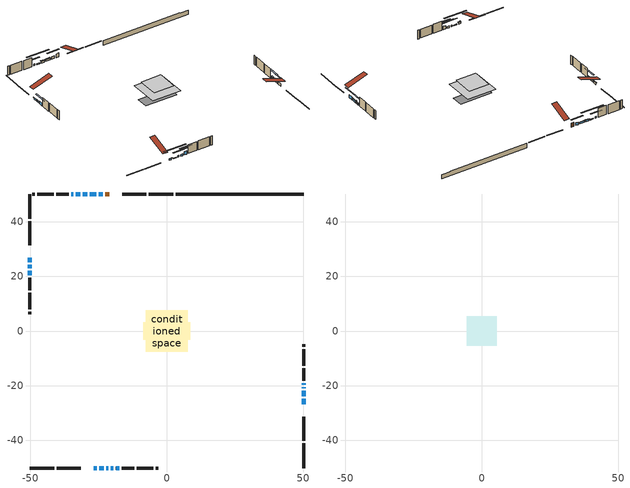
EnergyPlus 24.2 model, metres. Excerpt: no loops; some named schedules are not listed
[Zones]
conditioned space
 floor outside (Floor1 construction): -0.84,-0.84 -0.84,0.84 0.84,0.84 0.84,-0.84 z0.31
 floor adiabatic (AdiabaticFloorConstruction): -7.64,-7.64 -7.64,7.64 7.64,7.64 7.64,-7.64 z2.75
 floor foundation (Slab1 construction): -8.59,-3.14 -8.59,3.14 8.59,3.14 8.59,-3.14 z-2.13
 wall outside (RimJoist1 construction): 2.39,50.26 -6.64,50.26 / -50.26,-50.26 -41.23,-50.26 / -50.26,50.26 -50.26,41.23 / 50.26,-50.26 50.26,-41.23 z0.31:0.61
 wall outside (RimJoist2 construction): -7.56,50.26 -16.37,50.26 / -40.3,-50.26 -31.5,-50.26 / -50.26,40.3 -50.26,31.5 / 50.26,-40.3 50.26,-31.5 z0.31:0.61
 wall outside (AdiabaticWallConstruction 1): -21.01,50.26 -22.63,50.26 z0.31:2.34
 wall outside (AdiabaticWallConstruction): 50.26,-26.86 50.26,-24.82 z0.31:1.78; -23.56,50.26 -24.95,50.26 / -50.26,22.16 -50.26,20.48 z0.31:1.68; -50.26,26.86 -50.26,25.18 / -50.26,24.25 -50.26,23.08 / -25.88,50.26 -28.22,50.26 / -29.14,50.26 -30.78,50.26 / -26.86,-50.26 -25.69,-50.26 / -34.26,50.26 -35.05,50.26 z0.31:1.17; 50.26,-23.89 50.26,-21.86 / 50.26,-19.78 50.26,-19.14 z0.31:1.43; 50.26,-20.93 50.26,-20.7 z0.31:1.94; -31.7,50.26 -33.33,50.26 / -24.76,-50.26 -23.13,-50.26 z0.31:0.77; -22.21,-50.26 -21.54,-50.26 z0.31:1.13; -20.62,-50.26 -19.55,-50.26 z0.31:1.23; -18.62,-50.26 -17.35,-50.26 z0.31:2.09
 wall outside (Wall1 construction): -35.97,50.26 -40.55,50.26 / -16.42,-50.26 -11.85,-50.26 / -50.26,19.55 -50.26,14.97 / 50.26,-18.21 50.26,-13.64 z0.31:5.19
 wall outside (Wall2 construction): -41.48,50.26 -47.51,50.26 / -10.92,-50.26 -4.89,-50.26 / -50.26,14.04 -50.26,8.02 / 50.26,-12.71 50.26,-6.68 z0.31:5.19
 wall outside (Wall3 construction): -48.43,50.26 -49.33,50.26 / -3.96,-50.26 -3.06,-50.26 / -50.26,7.09 -50.26,6.19 / 50.26,-5.75 50.26,-4.85 z0.31:5.19
 wall foundation (FoundationWall1 construction): 3.32,50.26,-2.13 3.32,50.26,0.31 45.57,50.26,0.31 45.57,50.26,-0.01 50.26,50.26,-0.01 50.26,50.26,-2.13
 window (WindowConstruction): 50.26,-26.86 50.26,-24.82 z0.31:1.78
 window (WindowConstruction 7): -23.56,50.26 -24.95,50.26 z0.31:1.68
 window (WindowConstruction 8): -50.26,26.86 -50.26,25.18 z0.31:1.17
 window (WindowConstruction 9): -50.26,24.25 -50.26,23.08 z0.31:1.17
 window (WindowConstruction 10): -25.88,50.26 -28.22,50.26 z0.31:1.17
 window (WindowConstruction 11): -29.15,50.26 -30.77,50.26 z0.31:1.17
 window (WindowConstruction 12): -26.86,-50.26 -25.69,-50.26 z0.31:1.17
 window (WindowConstruction 13): 50.26,-23.89 50.26,-21.86 z0.31:1.43
 window (WindowConstruction 1): 50.26,-20.93 50.26,-20.7 z0.31:1.93
 window (WindowConstruction 14): 50.26,-19.77 50.26,-19.14 z0.31:1.43
 window (WindowConstruction 15): -31.7,50.26 -33.33,50.26 z0.31:0.77
 window (WindowConstruction 16): -24.76,-50.26 -23.13,-50.26 z0.31:0.77
 window (WindowConstruction 2): -22.2,-50.26 -21.54,-50.26 z0.31:1.12
 window (WindowConstruction 3): -20.61,-50.26 -19.55,-50.26 z0.31:1.22
 window (WindowConstruction 4): -50.26,22.15 -50.26,20.48 z0.31:1.68
 window (WindowConstruction 5): -34.26,50.26 -35.04,50.26 z0.31:1.17
 window (WindowConstruction 6): -18.62,-50.26 -17.35,-50.26 z0.31:2.09
 door (Door): -21.01,50.26 -22.63,50.26 z0.31:2.34
 ceiling adiabatic (AdiabaticFloorConstruction): 7.64,-7.64 7.64,7.64 -7.64,7.64 -7.64,-7.64 z2.75
attic - vented
 floor to conditioned space (Floor2 construction Reversed): -5.43,-5.43 -5.43,5.43 5.43,5.43 5.43,-5.43 z5.19
 roof outside (Roof1 construction): -20.08,50.26,5.19 -20.08,39.68,8.71 -17.29,39.68,8.71 -17.29,50.26,5.19; -27.79,-50.26,5.19 -27.79,-39.68,8.71 -30.57,-39.68,8.71 -30.57,-50.26,5.19; -50.26,27.79,5.19 -39.68,27.79,8.71 -39.68,30.57,8.71 -50.26,30.57,5.19; 50.26,-27.79,5.19 39.68,-27.79,8.71 39.68,-30.57,8.71 50.26,-30.57,5.19
shading: 50.26,-22.18 50.26,-29.5 50.67,-29.5 50.67,-22.18 z4.42; -27.59,50.26 -20.92,50.26 -20.92,50.67 -27.59,50.67 z4.32; -50.26,25 -50.26,27.04 -50.67,27.04 -50.67,25 z1.35; -50.26,22.9 -50.26,24.43 -50.67,24.43 -50.67,22.9 z1.35; -28.4,50.26 -25.7,50.26 -25.7,50.67 -28.4,50.67 z1.35; -30.95,50.26 -28.97,50.26 -28.97,50.67 -30.95,50.67 z1.35; -25.51,-50.26 -27.04,-50.26 -27.04,-50.67 -25.51,-50.67 z1.35; 50.26,-21.68 50.26,-24.07 50.67,-24.07 50.67,-21.68 z1.61; 50.26,-18.06 50.26,-23.57 50.67,-23.57 50.67,-18.06 z4.57; 50.26,-18.96 50.26,-19.95 50.67,-19.95 50.67,-18.96 z1.61; -38.71,50.26 -26.32,50.26 -26.32,50.67 -38.71,50.67 z6.15; -17.75,-50.26 -30.14,-50.26 -30.14,-50.67 -17.75,-50.67 z6.15; -18.9,-50.26 -24.84,-50.26 -24.84,-50.67 -18.9,-50.67 z3.76; -16.91,-50.26 -23.25,-50.26 -23.25,-50.67 -16.91,-50.67 z3.86; -50.26,17.84 -50.26,24.79 -50.67,24.79 -50.67,17.84 z4.32; -37.68,50.26 -31.62,50.26 -31.62,50.67 -37.68,50.67 z3.81; -14.71,-50.26 -21.26,-50.26 -21.26,-50.67 -14.71,-50.67 z4.73
[Building]
Building 1: Terrain=Suburbs
[Site:Location]
Muskoka_ON: Latitude {deg}=44.97; Longitude {deg}=-79.3; Time Zone {hr}=-5; Elevation {m}=282; Keep Site Location Information=Yes
[Site:GroundTemperature:Shallow]
1.23063, -0.843289, -1.00938, -0.0251953, 3.92574, 7.85827, 11.2676, 13.4273, 13.6107, 11.8542, 8.53183, 4.71994
[Site:WaterMainsTemperature]
Calculation Method=Schedule; Temperature Schedule=mains temperature schedule
[Material] Roughness=Rough; Thermal Absorptance=0.9
Name | Thickness {m} | Conductivity {W/m-K} | Density {kg/m3} | Specific Heat {J/kg-K} | Solar Absorptance | Visible Absorptance
asphalt or fiberglass shingles | 0.00635 | 0.162714 | 1121.4 | 1465.45 | 0.4 | 0.4
ceiling loosefill ins | 0.169333 | 0.0480833 | 16.02 | 1046.75 | 0.7 | 0.7
ceiling stud and cavity | 0.1397 | 0.10883 | 65.682 | 1177.47 | 0.7 | 0.7
concrete 4.0 in. | 0.1016 | 1.803125 | 2242.8 | 837.4 | 0.7 | 0.7
concrete 8.0 in. | 0.2032 | 1.803125 | 2242.8 | 837.4 | 0.7 | 0.7
door material | 0.04445 | 0.053851 | 512.64 | 1214.23 | 0.7 | 0.7
exterior vertical ins | 0.0460229 | 0.029427 | 32.04 | 1214.23 | 0.7 | 0.7
floor covering | 0.0127 | 0.0433444 | 54.468 | 1339.84 | 0.6 | 0.6
floor rigid ins | 0.103632 | 0.029427 | 32.04 | 1214.23 | 0.7 | 0.7
floor rigid ins 1; wall rigid ins 1 | 0.512978 | 0.029427 | 32.04 | 1214.23 | 0.7 | 0.7
floor stud and cavity | 0.1397 | 0.189261 | 92.3553 | 1139.71 | 0.7 | 0.7
floor stud and cavity 1 | 0.1397 | 1.75129 | 37.0049 | 1207.88 | 0.7 | 0.7
furniture material conditioned space 1 | 0.1524 | 0.115458 | 640.8 | 1214.23 | 0.6 | 0.6
gypsum board | 0.0127 | 0.160291 | 801 | 837.4 | 0.6 | 0.6
gypsum board 1 | 0.0127 | 0.160291 | 801 | 837.4 | 0.7 | 0.7
osb sheathing 0.5 in. | 0.0127 | 0.115458 | 512.64 | 1214.23 | 0.7 | 0.7
osb sheathing 0.75 in. | 0.01905 | 0.115458 | 512.64 | 1214.23 | 0.7 | 0.7
osb sheathing 2.0 in. | 0.0508 | 0.115458 | 512.64 | 1214.23 | 0.7 | 0.7
rim joist rigid ins; wall rigid ins | 0.051816 | 0.029427 | 32.04 | 1214.23 | 0.7 | 0.7
rim joist stud and cavity | 0.0508 | 0.0405436 | 125.044 | 1163.47 | 0.6 | 0.6
rim joist stud and cavity 1 | 0.0508 | 0.0344034 | 125.044 | 1163.47 | 0.6 | 0.6
wall stud and cavity | 0.1397 | 0.158046 | 139.0536 | 1170.24 | 0.7 | 0.7
wall stud and cavity 1 | 0.1397 | 0.159316 | 139.0536 | 1170.24 | 0.7 | 0.7
wall stud and cavity 2 | 0.1397 | 0.244123 | 139.0536 | 1170.24 | 0.7 | 0.7
wall stud and cavity 3 | 0.0889 | 0.380278 | 52.3479 | 1209.89 | 0.7 | 0.7
wall stud and cavity 4 | 0.0889 | 0.391764 | 83.0341 | 1211.67 | 0.7 | 0.7
wood siding | 0.0254 | 0.102417 | 544.68 | 1172.36 | 0.4 | 0.4
wood siding 1; wood siding 2; wood siding 3 | 0.0254 | 0.102417 | 544.68 | 1172.36 | 0.7 | 0.7
[WindowMaterial:SimpleGlazingSystem]
Name | U-Factor {W/m2-K} | Solar Heat Gain Coefficient
WindowMaterial | 2.93609 | 0.62
WindowMaterial 1 | 3.07123 | 0.28
WindowMaterial 10 | 3.03546 | 0.49
WindowMaterial 11 | 2.94859 | 0.6
WindowMaterial 12 | 3.02183 | 0.49
WindowMaterial 13 | 3.05704 | 0.41
WindowMaterial 2 | 3.04681 | 0.46
WindowMaterial 3 | 3.00934 | 0.53
WindowMaterial 4 | 2.99117 | 0.54
WindowMaterial 5 | 3.03659 | 0.48
WindowMaterial 6 | 2.99571 | 0.53
WindowMaterial 7 | 2.96789 | 0.59
WindowMaterial 8 | 3.034891 | 0.49
WindowMaterial 9 | 3.00253 | 0.53
[Construction]
AdiabaticFloorConstruction: floor stud and cavity 1, floor rigid ins 1, osb sheathing 0.75 in., floor covering
AdiabaticWallConstruction: wood siding 2, wall rigid ins 1, wall stud and cavity 3, gypsum board
AdiabaticWallConstruction 1: wood siding 3, wall rigid ins 1, wall stud and cavity 3, gypsum board
Door: door material
Floor1 construction: floor stud and cavity, floor rigid ins, osb sheathing 0.75 in., floor covering
Floor2 construction Reversed: gypsum board, ceiling stud and cavity, ceiling loosefill ins
FoundationWall1 construction: concrete 8.0 in., gypsum board 1
furniture construction conditioned space 1: furniture material conditioned space 1
PartitionWallConstruction: gypsum board, wall stud and cavity 4, gypsum board
RimJoist1 construction: wood siding 1, rim joist rigid ins, osb sheathing 2.0 in., rim joist stud and cavity
RimJoist2 construction: wood siding 1, rim joist rigid ins, osb sheathing 2.0 in., rim joist stud and cavity 1
Roof1 construction: asphalt or fiberglass shingles
Slab1 construction: concrete 4.0 in.
Wall1 construction: wood siding, wall rigid ins, osb sheathing 0.5 in., wall stud and cavity, gypsum board
Wall2 construction: wood siding, wall rigid ins, osb sheathing 0.5 in., wall stud and cavity 1, gypsum board
Wall3 construction: wood siding, wall rigid ins, osb sheathing 0.5 in., wall stud and cavity 2, gypsum board
WindowConstruction: WindowMaterial
WindowConstruction 1: WindowMaterial 1
WindowConstruction 10; WindowConstruction 12; WindowConstruction 9: WindowMaterial 9
WindowConstruction 11: WindowMaterial 10
WindowConstruction 13: WindowMaterial 11
WindowConstruction 14: WindowMaterial 12
WindowConstruction 15; WindowConstruction 16: WindowMaterial 13
WindowConstruction 2: WindowMaterial 2
WindowConstruction 3: WindowMaterial 3
WindowConstruction 4: WindowMaterial 4
WindowConstruction 5: WindowMaterial 5
WindowConstruction 6: WindowMaterial 6
WindowConstruction 7: WindowMaterial 7
WindowConstruction 8: WindowMaterial 8
[Zone] Multiplier=1; Part of Total Floor Area=Yes
Name | Volume {m3}
attic - vented | 67.5486
conditioned space | 866.9
[Space]
Name | Zone | Volume {m3}
attic - vented 1 | attic - vented | 67.5486
conditioned space 1 | conditioned space | 866.9
[ZoneInfiltration:EffectiveLeakageArea]
infil attic - vented 1: Zone or Space=attic - vented 1; Schedule=Always On Discrete; Effective Air Leakage Area {cm2}=4799.59; Stack Coefficient=0.000245237; Wind Coefficient=1.05807e-05
[ZoneMixing]
whole house fan mix: Zone or Space=attic - vented; Schedule=Always On Continuous; Design Flow Rate Calculation Method=Flow/Zone; Design Flow Rate {m3/s}=0; Source Zone or Space=conditioned space
[SurfaceProperty:ExposedFoundationPerimeter]
Slab1: Exposed Perimeter Calculation Method=TotalExposedPerimeter; Total Exposed Perimeter {m}=46.939
[InternalMass] Zone or ZoneList=conditioned space; Space or SpaceList=conditioned space 1
Name | Construction | Surface Area {m2}
furniture mass conditioned space 1 | furniture construction conditioned space 1 | 137.576
partition wall mass | PartitionWallConstruction | 343.94
[Lights]
interior lighting: Zone or ZoneList or Space or SpaceList=conditioned space 1; Schedule=interior lighting schedule; Design Level Calculation Method=LightingLevel; Lighting Level {W}=343.2; Return Air Fraction=0; Fraction Radiant=0.6; Fraction Visible=0.2; Fraction Replaceable=1
[People]
occupants: Zone or ZoneList or Space or SpaceList=conditioned space 1; Number of People Schedule=occupants schedule; Number of People Calculation Method=People; Number of People=3; Fraction Radiant=0.314171; Sensible Heat Fraction=0.56303; Activity Level Schedule=occupants activity schedule; Carbon Dioxide Generation Rate {m3/s-W}=0; Enable ASHRAE 55 Comfort Warnings=No; Mean Radiant Temperature Calculation Type=EnclosureAveraged
[ElectricEquipment] Zone or ZoneList or Space or SpaceList=conditioned space 1; Design Level Calculation Method=EquipmentLevel
Name | Schedule | Design Level {W} | Fraction Latent | Fraction Radiant | Fraction Lost
clothes dryer | clothes dryer schedule | 140.772 | 0.015 | 0.081 | 0.85
clothes washer | clothes washer schedule | 32.1985 | 0.03 | 0.162 | 0.7
cooking range | cooking range schedule | 215.147 | 0.08 | 0.432 | 0.2
dishwasher | dishwasher schedule | 66.8632 | 0.3 | 0.18 | 0.4
fridge | fridge schedule | 72.9452 | 0 | 0.6 | 0
mech vent bath fan 0 | mech vent bath fan 0 schedule | 50.2 | 0 | 0 | 1
mech vent bath fan 1 | mech vent bath fan 1 schedule | 50.2 | 0 | 0 | 1
mech vent bath fan 2 | mech vent bath fan 2 schedule | 50.2 | 0 | 0 | 1
mech vent house fan | mech vent house fan schedule | 0 | 0 | 0 | 1
mech vent house fan cfis | mech vent house fan cfis schedule | 0 | 0 | 0 | 0
mech vent range fan 0 | mech vent range fan 0 schedule | 57 | 0 | 0 | 1
misc plug loads | misc plug loads schedule | 494.7 | 0.045 | 0.513 | 0.1
whole house fan | Always On Discrete | 0 | 0 | 0 | 1
[OtherEquipment] Zone or ZoneList or Space or SpaceList=conditioned space 1; Design Level Calculation Method=EquipmentLevel
Name | Fuel Type | Schedule | Design Level {W} | Fraction Latent | Fraction Radiant | Fraction Lost
clothes dryer 1 | Electricity | clothes dryer schedule | 0 | 0.015 | 0.081 | 0.85
cooking range 1 | Electricity | cooking range schedule | 0 | 0.08 | 0.432 | 0.2
general water use latent | None | general water use schedule | 62.594 | 1 | 0 | 0
general water use sensible | None | general water use schedule | -61.6891 | 0 | 0.6 | 0
mech vent house fan latent load | None | Always On Discrete | 0 | 1 | 0 | 0
mech vent house fan sensible load | None | Always On Discrete | 0 | 0 | 0 | 0
water heater energy adjustment1 | NaturalGas | Always On Discrete | 0.01 | 0 | 0 | 1
[ZoneInfiltration:DesignFlowRate] Zone or ZoneList or Space or SpaceList=conditioned space 1; Schedule=Always On Discrete; Design Flow Rate Calculation Method=Flow/Zone; Design Flow Rate {m3/s}=0
infil flow; natural vent flow; whole house fan flow
[Foundation:Kiva]
Foundation Kiva 1: Initial Indoor Air Temperature {C}=18; Wall Height Above Grade {m}=0.309982; Wall Depth Below Slab {m}=0.2032; Custom Block Material Name 1=exterior vertical ins; Custom Block Depth 1 {m}=2.43998; Custom Block X Position 1 {m}=0.2159; Custom Block Z Position 1 {m}=0
[Foundation:Kiva:Settings]
Soil Conductivity {W/m-K}=0.849921; Soil Density {kg/m3}=1842.3; Soil Specific Heat {J/kg-K}=418.7; Ground Solar Absorptivity=0.9; Ground Thermal Absorptivity=0.9; Ground Surface Roughness {m}=0.03; Far-Field Width {m}=40; Deep-Ground Boundary Condition=ZeroFlux; Deep-Ground Depth {m}=40; Minimum Cell Dimension {m}=0.2; Maximum Cell Growth Coefficient=3; Simulation Timestep=Timestep
[Exterior:Lights]
exterior lighting: Schedule=exterior lighting schedule; Design Level {W}=75.6
[Schedule:Constant]
Name | Hourly Value
Always On Continuous; mech vent house fan schedule; mech vent house fan cfis schedule; Always On Discrete | 1
occupants activity schedule | 117.228
fridge schedule | 0
[Schedule:Week:Daily]
interior lighting schedule Week Rule - Jan1-Jan27: interior lighting schedule day, interior lighting schedule day, interior lighting schedule day, interior lighting schedule day, interior lighting schedule day, interior lighting schedule day, interior lighting schedule day, interior lighting schedule default day, interior lighting schedule default day, interior lighting schedule default day, interior lighting schedule default day, interior lighting schedule default day
interior lighting schedule Week Rule - Jan28-Feb3: interior lighting schedule day, interior lighting schedule day, interior lighting schedule day, interior lighting schedule day, interior lighting schedule day 1, interior lighting schedule day 1, interior lighting schedule day 1, interior lighting schedule default day, interior lighting schedule default day, interior lighting schedule default day, interior lighting schedule default day, interior lighting schedule default day
interior lighting schedule Week Rule - Feb4-Feb24: interior lighting schedule day 1, interior lighting schedule day 1, interior lighting schedule day 1, interior lighting schedule day 1, interior lighting schedule day 1, interior lighting schedule day 1, interior lighting schedule day 1, interior lighting schedule default day, interior lighting schedule default day, interior lighting schedule default day, interior lighting schedule default day, interior lighting schedule default day
interior lighting schedule Week Rule - Feb25-Mar3: interior lighting schedule day 1, interior lighting schedule day 1, interior lighting schedule day 1, interior lighting schedule day 1, interior lighting schedule day 2, interior lighting schedule day 2, interior lighting schedule day 2, interior lighting schedule default day, interior lighting schedule default day, interior lighting schedule default day, interior lighting schedule default day, interior lighting schedule default day
interior lighting schedule Week Rule - Mar4-Mar31: interior lighting schedule day 2, interior lighting schedule day 2, interior lighting schedule day 2, interior lighting schedule day 2, interior lighting schedule day 2, interior lighting schedule day 2, interior lighting schedule day 2, interior lighting schedule default day, interior lighting schedule default day, interior lighting schedule default day, interior lighting schedule default day, interior lighting schedule default day
interior lighting schedule Week Rule - Apr1-Apr28: interior lighting schedule day 3, interior lighting schedule day 3, interior lighting schedule day 3, interior lighting schedule day 3, interior lighting schedule day 3, interior lighting schedule day 3, interior lighting schedule day 3, interior lighting schedule default day, interior lighting schedule default day, interior lighting schedule default day, interior lighting schedule default day, interior lighting schedule default day
interior lighting schedule Week Rule - Apr29-May5: interior lighting schedule day 3, interior lighting schedule day 3, interior lighting schedule day 4, interior lighting schedule day 4, interior lighting schedule day 4, interior lighting schedule day 4, interior lighting schedule day 4, interior lighting schedule default day, interior lighting schedule default day, interior lighting schedule default day, interior lighting schedule default day, interior lighting schedule default day
interior lighting schedule Week Rule - May6-May26: interior lighting schedule day 4, interior lighting schedule day 4, interior lighting schedule day 4, interior lighting schedule day 4, interior lighting schedule day 4, interior lighting schedule day 4, interior lighting schedule day 4, interior lighting schedule default day, interior lighting schedule default day, interior lighting schedule default day, interior lighting schedule default day, interior lighting schedule default day
interior lighting schedule Week Rule - May27-Jun2: interior lighting schedule day 4, interior lighting schedule day 4, interior lighting schedule day 4, interior lighting schedule day 4, interior lighting schedule day 4, interior lighting schedule day 5, interior lighting schedule day 5, interior lighting schedule default day, interior lighting schedule default day, interior lighting schedule default day, interior lighting schedule default day, interior lighting schedule default day
interior lighting schedule Week Rule - Jun3-Jun30: interior lighting schedule day 5, interior lighting schedule day 5, interior lighting schedule day 5, interior lighting schedule day 5, interior lighting schedule day 5, interior lighting schedule day 5, interior lighting schedule day 5, interior lighting schedule default day, interior lighting schedule default day, interior lighting schedule default day, interior lighting schedule default day, interior lighting schedule default day
interior lighting schedule Week Rule - Jul1-Jul28: interior lighting schedule day 6, interior lighting schedule day 6, interior lighting schedule day 6, interior lighting schedule day 6, interior lighting schedule day 6, interior lighting schedule day 6, interior lighting schedule day 6, interior lighting schedule default day, interior lighting schedule default day, interior lighting schedule default day, interior lighting schedule default day, interior lighting schedule default day
interior lighting schedule Week Rule - Jul29-Aug4: interior lighting schedule day 6, interior lighting schedule day 6, interior lighting schedule day 6, interior lighting schedule day 7, interior lighting schedule day 7, interior lighting schedule day 7, interior lighting schedule day 7, interior lighting schedule default day, interior lighting schedule default day, interior lighting schedule default day, interior lighting schedule default day, interior lighting schedule default day
interior lighting schedule Week Rule - Aug5-Aug25: interior lighting schedule day 7, interior lighting schedule day 7, interior lighting schedule day 7, interior lighting schedule day 7, interior lighting schedule day 7, interior lighting schedule day 7, interior lighting schedule day 7, interior lighting schedule default day, interior lighting schedule default day, interior lighting schedule default day, interior lighting schedule default day, interior lighting schedule default day
interior lighting schedule Week Rule - Aug26-Sep1: interior lighting schedule day 7, interior lighting schedule day 7, interior lighting schedule day 7, interior lighting schedule day 7, interior lighting schedule day 7, interior lighting schedule day 7, interior lighting schedule day 8, interior lighting schedule default day, interior lighting schedule default day, interior lighting schedule default day, interior lighting schedule default day, interior lighting schedule default day
interior lighting schedule Week Rule - Sep2-Sep29: interior lighting schedule day 8, interior lighting schedule day 8, interior lighting schedule day 8, interior lighting schedule day 8, interior lighting schedule day 8, interior lighting schedule day 8, interior lighting schedule day 8, interior lighting schedule default day, interior lighting schedule default day, interior lighting schedule default day, interior lighting schedule default day, interior lighting schedule default day
interior lighting schedule Week Rule - Sep30-Oct6: interior lighting schedule day 8, interior lighting schedule day 9, interior lighting schedule day 9, interior lighting schedule day 9, interior lighting schedule day 9, interior lighting schedule day 9, interior lighting schedule day 9, interior lighting schedule default day, interior lighting schedule default day, interior lighting schedule default day, interior lighting schedule default day, interior lighting schedule default day
interior lighting schedule Week Rule - Oct7-Oct27: interior lighting schedule day 9, interior lighting schedule day 9, interior lighting schedule day 9, interior lighting schedule day 9, interior lighting schedule day 9, interior lighting schedule day 9, interior lighting schedule day 9, interior lighting schedule default day, interior lighting schedule default day, interior lighting schedule default day, interior lighting schedule default day, interior lighting schedule default day
interior lighting schedule Week Rule - Oct28-Nov3: interior lighting schedule day 9, interior lighting schedule day 9, interior lighting schedule day 9, interior lighting schedule day 9, interior lighting schedule day 10, interior lighting schedule day 10, interior lighting schedule day 10, interior lighting schedule default day, interior lighting schedule default day, interior lighting schedule default day, interior lighting schedule default day, interior lighting schedule default day
interior lighting schedule Week Rule - Nov4-Nov24: interior lighting schedule day 10, interior lighting schedule day 10, interior lighting schedule day 10, interior lighting schedule day 10, interior lighting schedule day 10, interior lighting schedule day 10, interior lighting schedule day 10, interior lighting schedule default day, interior lighting schedule default day, interior lighting schedule default day, interior lighting schedule default day, interior lighting schedule default day
interior lighting schedule Week Rule - Nov25-Dec1: interior lighting schedule day 10, interior lighting schedule day 10, interior lighting schedule day 10, interior lighting schedule day 10, interior lighting schedule day 10, interior lighting schedule day 10, interior lighting schedule day 11, interior lighting schedule default day, interior lighting schedule default day, interior lighting schedule default day, interior lighting schedule default day, interior lighting schedule default day
interior lighting schedule Week Rule - Dec2-Dec31: interior lighting schedule day 11, interior lighting schedule day 11, interior lighting schedule day 11, interior lighting schedule day 11, interior lighting schedule day 11, interior lighting schedule day 11, interior lighting schedule day 11, interior lighting schedule default day, interior lighting schedule default day, interior lighting schedule default day, interior lighting schedule default day, interior lighting schedule default day
occupants schedule Week Rule - Jan1-Dec31: occupants schedule day, occupants schedule day, occupants schedule day, occupants schedule day, occupants schedule day, occupants schedule day, occupants schedule day, occupants schedule default day, occupants schedule default day, occupants schedule default day, occupants schedule default day, occupants schedule default day
clothes dryer schedule Week Rule - Jan1-Dec31: clothes dryer schedule day, clothes dryer schedule day, clothes dryer schedule day, clothes dryer schedule day, clothes dryer schedule day, clothes dryer schedule day, clothes dryer schedule day, clothes dryer schedule default day, clothes dryer schedule default day, clothes dryer schedule default day, clothes dryer schedule default day, clothes dryer schedule default day
clothes washer schedule Week Rule - Jan1-Dec31: clothes washer schedule day, clothes washer schedule day, clothes washer schedule day, clothes washer schedule day, clothes washer schedule day, clothes washer schedule day, clothes washer schedule day, clothes washer schedule default day, clothes washer schedule default day, clothes washer schedule default day, clothes washer schedule default day, clothes washer schedule default day
cooking range schedule Week Rule - Jan1-Dec31: cooking range schedule day, cooking range schedule day, cooking range schedule day, cooking range schedule day, cooking range schedule day, cooking range schedule day, cooking range schedule day, cooking range schedule default day, cooking range schedule default day, cooking range schedule default day, cooking range schedule default day, cooking range schedule default day
dishwasher schedule Week Rule - Jan1-Dec31: dishwasher schedule day, dishwasher schedule day, dishwasher schedule day, dishwasher schedule day, dishwasher schedule day, dishwasher schedule day, dishwasher schedule day, dishwasher schedule default day, dishwasher schedule default day, dishwasher schedule default day, dishwasher schedule default day, dishwasher schedule default day
mech vent bath fan 0 schedule Week Rule - Jan1-Dec31: mech vent bath fan 0 schedule day, mech vent bath fan 0 schedule day, mech vent bath fan 0 schedule day, mech vent bath fan 0 schedule day, mech vent bath fan 0 schedule day, mech vent bath fan 0 schedule day, mech vent bath fan 0 schedule day, mech vent bath fan 0 schedule default day, mech vent bath fan 0 schedule default day, mech vent bath fan 0 schedule default day, mech vent bath fan 0 schedule default day, mech vent bath fan 0 schedule default day
mech vent bath fan 1 schedule Week Rule - Jan1-Dec31: mech vent bath fan 1 schedule day, mech vent bath fan 1 schedule day, mech vent bath fan 1 schedule day, mech vent bath fan 1 schedule day, mech vent bath fan 1 schedule day, mech vent bath fan 1 schedule day, mech vent bath fan 1 schedule day, mech vent bath fan 1 schedule default day, mech vent bath fan 1 schedule default day, mech vent bath fan 1 schedule default day, mech vent bath fan 1 schedule default day, mech vent bath fan 1 schedule default day
mech vent bath fan 2 schedule Week Rule - Jan1-Dec31: mech vent bath fan 2 schedule day, mech vent bath fan 2 schedule day, mech vent bath fan 2 schedule day, mech vent bath fan 2 schedule day, mech vent bath fan 2 schedule day, mech vent bath fan 2 schedule day, mech vent bath fan 2 schedule day, mech vent bath fan 2 schedule default day, mech vent bath fan 2 schedule default day, mech vent bath fan 2 schedule default day, mech vent bath fan 2 schedule default day, mech vent bath fan 2 schedule default day
mech vent range fan 0 schedule Week Rule - Jan1-Dec31: mech vent range fan 0 schedule day, mech vent range fan 0 schedule day, mech vent range fan 0 schedule day, mech vent range fan 0 schedule day, mech vent range fan 0 schedule day, mech vent range fan 0 schedule day, mech vent range fan 0 schedule day, mech vent range fan 0 schedule default day, mech vent range fan 0 schedule default day, mech vent range fan 0 schedule default day, mech vent range fan 0 schedule default day, mech vent range fan 0 schedule default day
misc plug loads schedule Week Rule - Jan1-Dec31: misc plug loads schedule day, misc plug loads schedule day, misc plug loads schedule day, misc plug loads schedule day, misc plug loads schedule day, misc plug loads schedule day, misc plug loads schedule day, misc plug loads schedule default day, misc plug loads schedule default day, misc plug loads schedule default day, misc plug loads schedule default day, misc plug loads schedule default day
general water use schedule Week Rule - Jan1-Dec31: general water use schedule day, general water use schedule day, general water use schedule day, general water use schedule day, general water use schedule day, general water use schedule day, general water use schedule day, general water use schedule default day, general water use schedule default day, general water use schedule default day, general water use schedule default day, general water use schedule default day
exterior lighting schedule Week Rule - Jan1-Jan27: exterior lighting schedule day, exterior lighting schedule day, exterior lighting schedule day, exterior lighting schedule day, exterior lighting schedule day, exterior lighting schedule day, exterior lighting schedule day, exterior lighting schedule default day, exterior lighting schedule default day, exterior lighting schedule default day, exterior lighting schedule default day, exterior lighting schedule default day
exterior lighting schedule Week Rule - Jan28-Feb3: exterior lighting schedule day, exterior lighting schedule day, exterior lighting schedule day, exterior lighting schedule day, exterior lighting schedule day 1, exterior lighting schedule day 1, exterior lighting schedule day 1, exterior lighting schedule default day, exterior lighting schedule default day, exterior lighting schedule default day, exterior lighting schedule default day, exterior lighting schedule default day
exterior lighting schedule Week Rule - Feb4-Feb24: exterior lighting schedule day 1, exterior lighting schedule day 1, exterior lighting schedule day 1, exterior lighting schedule day 1, exterior lighting schedule day 1, exterior lighting schedule day 1, exterior lighting schedule day 1, exterior lighting schedule default day, exterior lighting schedule default day, exterior lighting schedule default day, exterior lighting schedule default day, exterior lighting schedule default day
exterior lighting schedule Week Rule - Feb25-Mar3: exterior lighting schedule day 1, exterior lighting schedule day 1, exterior lighting schedule day 1, exterior lighting schedule day 1, exterior lighting schedule day 2, exterior lighting schedule day 2, exterior lighting schedule day 2, exterior lighting schedule default day, exterior lighting schedule default day, exterior lighting schedule default day, exterior lighting schedule default day, exterior lighting schedule default day
exterior lighting schedule Week Rule - Mar4-Mar31: exterior lighting schedule day 2, exterior lighting schedule day 2, exterior lighting schedule day 2, exterior lighting schedule day 2, exterior lighting schedule day 2, exterior lighting schedule day 2, exterior lighting schedule day 2, exterior lighting schedule default day, exterior lighting schedule default day, exterior lighting schedule default day, exterior lighting schedule default day, exterior lighting schedule default day
exterior lighting schedule Week Rule - Apr1-Apr28: exterior lighting schedule day 3, exterior lighting schedule day 3, exterior lighting schedule day 3, exterior lighting schedule day 3, exterior lighting schedule day 3, exterior lighting schedule day 3, exterior lighting schedule day 3, exterior lighting schedule default day, exterior lighting schedule default day, exterior lighting schedule default day, exterior lighting schedule default day, exterior lighting schedule default day
exterior lighting schedule Week Rule - Apr29-May5: exterior lighting schedule day 3, exterior lighting schedule day 3, exterior lighting schedule day 4, exterior lighting schedule day 4, exterior lighting schedule day 4, exterior lighting schedule day 4, exterior lighting schedule day 4, exterior lighting schedule default day, exterior lighting schedule default day, exterior lighting schedule default day, exterior lighting schedule default day, exterior lighting schedule default day
exterior lighting schedule Week Rule - May6-May26: exterior lighting schedule day 4, exterior lighting schedule day 4, exterior lighting schedule day 4, exterior lighting schedule day 4, exterior lighting schedule day 4, exterior lighting schedule day 4, exterior lighting schedule day 4, exterior lighting schedule default day, exterior lighting schedule default day, exterior lighting schedule default day, exterior lighting schedule default day, exterior lighting schedule default day
exterior lighting schedule Week Rule - May27-Jun2: exterior lighting schedule day 4, exterior lighting schedule day 4, exterior lighting schedule day 4, exterior lighting schedule day 4, exterior lighting schedule day 4, exterior lighting schedule day 5, exterior lighting schedule day 5, exterior lighting schedule default day, exterior lighting schedule default day, exterior lighting schedule default day, exterior lighting schedule default day, exterior lighting schedule default day
[Schedule:Year]
interior lighting schedule: interior lighting schedule Week Rule - Jan1-Jan27, 1, 1, 1, 27, interior lighting schedule Week Rule - Jan28-Feb3, 1, 28, 2, 3, interior lighting schedule Week Rule - Feb4-Feb24, 2, 4, 2, 24, interior lighting schedule Week Rule - Feb25-Mar3, 2, 25, 3, 3, interior lighting schedule Week Rule - Mar4-Mar31, 3, 4, 3, 31, interior lighting schedule Week Rule - Apr1-Apr28, 4, 1, 4, 28, interior lighting schedule Week Rule - Apr29-May5, 4, 29, 5, 5, interior lighting schedule Week Rule - May6-May26, 5, 6, 5, 26, interior lighting schedule Week Rule - May27-Jun2, 5, 27, 6, 2, interior lighting schedule Week Rule - Jun3-Jun30, 6, 3, 6, 30, interior lighting schedule Week Rule - Jul1-Jul28, 7, 1, 7, 28, interior lighting schedule Week Rule - Jul29-Aug4, 7, 29, 8, 4, interior lighting schedule Week Rule - Aug5-Aug25, 8, 5, 8, 25, interior lighting schedule Week Rule - Aug26-Sep1, 8, 26, 9, 1, interior lighting schedule Week Rule - Sep2-Sep29, 9, 2, 9, 29, interior lighting schedule Week Rule - Sep30-Oct6, 9, 30, 10, 6, interior lighting schedule Week Rule - Oct7-Oct27, 10, 7, 10, 27, interior lighting schedule Week Rule - Oct28-Nov3, 10, 28, 11, 3, interior lighting schedule Week Rule - Nov4-Nov24, 11, 4, 11, 24, interior lighting schedule Week Rule - Nov25-Dec1, 11, 25, 12, 1, interior lighting schedule Week Rule - Dec2-Dec31, 12, 2, 12, 31
occupants schedule: occupants schedule Week Rule - Jan1-Dec31, 1, 1, 12, 31
clothes dryer schedule: clothes dryer schedule Week Rule - Jan1-Dec31, 1, 1, 12, 31
clothes washer schedule: clothes washer schedule Week Rule - Jan1-Dec31, 1, 1, 12, 31
cooking range schedule: cooking range schedule Week Rule - Jan1-Dec31, 1, 1, 12, 31
dishwasher schedule: dishwasher schedule Week Rule - Jan1-Dec31, 1, 1, 12, 31
mech vent bath fan 0 schedule: mech vent bath fan 0 schedule Week Rule - Jan1-Dec31, 1, 1, 12, 31
mech vent bath fan 1 schedule: mech vent bath fan 1 schedule Week Rule - Jan1-Dec31, 1, 1, 12, 31
mech vent bath fan 2 schedule: mech vent bath fan 2 schedule Week Rule - Jan1-Dec31, 1, 1, 12, 31
mech vent range fan 0 schedule: mech vent range fan 0 schedule Week Rule - Jan1-Dec31, 1, 1, 12, 31
misc plug loads schedule: misc plug loads schedule Week Rule - Jan1-Dec31, 1, 1, 12, 31
general water use schedule: general water use schedule Week Rule - Jan1-Dec31, 1, 1, 12, 31
exterior lighting schedule: exterior lighting schedule Week Rule - Jan1-Jan27, 1, 1, 1, 27, exterior lighting schedule Week Rule - Jan28-Feb3, 1, 28, 2, 3, exterior lighting schedule Week Rule - Feb4-Feb24, 2, 4, 2, 24, exterior lighting schedule Week Rule - Feb25-Mar3, 2, 25, 3, 3, exterior lighting schedule Week Rule - Mar4-Mar31, 3, 4, 3, 31, exterior lighting schedule Week Rule - Apr1-Apr28, 4, 1, 4, 28, exterior lighting schedule Week Rule - Apr29-May5, 4, 29, 5, 5, exterior lighting schedule Week Rule - May6-May26, 5, 6, 5, 26, exterior lighting schedule Week Rule - May27-Jun2, 5, 27, 6, 2, exterior lighting schedule Week Rule - Jun3-Jun30, 6, 3, 6, 30, exterior lighting schedule Week Rule - Jul1-Jul28, 7, 1, 7, 28, exterior lighting schedule Week Rule - Jul29-Aug4, 7, 29, 8, 4, exterior lighting schedule Week Rule - Aug5-Aug25, 8, 5, 8, 25, exterior lighting schedule Week Rule - Aug26-Sep1, 8, 26, 9, 1, exterior lighting schedule Week Rule - Sep2-Sep29, 9, 2, 9, 29, exterior lighting schedule Week Rule - Sep30-Oct6, 9, 30, 10, 6, exterior lighting schedule Week Rule - Oct7-Oct27, 10, 7, 10, 27, exterior lighting schedule Week Rule - Oct28-Nov3, 10, 28, 11, 3, exterior lighting schedule Week Rule - Nov4-Nov24, 11, 4, 11, 24, exterior lighting schedule Week Rule - Nov25-Dec1, 11, 25, 12, 1, exterior lighting schedule Week Rule - Dec2-Dec31, 12, 2, 12, 31
[Schedule:Compact]
mains temperature schedule: Through: 01/01, For: AllDays, Until: 24:00, 6.015, Through: 01/02, For: AllDays, Until: 24:00, 5.94667, Through: 01/03, For: AllDays, Until: 24:00, 5.87889, Through: 01/04, For: AllDays, Until: 24:00, 5.81278, Through: 01/05, For: AllDays, Until: 24:00, 5.74722, Through: 01/06, For: AllDays, Until: 24:00, 5.68333, Through: 01/07, For: AllDays, Until: 24:00, 5.62, Through: 01/08, For: AllDays, Until: 24:00, 5.55833, Through: 01/09, For: AllDays, Until: 24:00, 5.49722, Through: 01/10, For: AllDays, Until: 24:00, 5.43778, Through: 01/11, For: AllDays, Until: 24:00, 5.37944, Through: 01/12, For: AllDays, Until: 24:00, 5.32222, Through: 01/13, For: AllDays, Until: 24:00, 5.26611, Through: 01/14, For: AllDays, Until: 24:00, 5.21111, Through: 01/15, For: AllDays, Until: 24:00, 5.15778, Through: 01/16, For: AllDays, Until: 24:00, 5.10556, Through: 01/17, For: AllDays, Until: 24:00, 5.055, Through: 01/18, For: AllDays, Until: 24:00, 5.005, Through: 01/19, For: AllDays, Until: 24:00, 4.95667, Through: 01/20, For: AllDays, Until: 24:00, 4.91, Through: 01/21, For: AllDays, Until: 24:00, 4.86444, Through: 01/22, For: AllDays, Until: 24:00, 4.82, Through: 01/23, For: AllDays, Until: 24:00, 4.77722, Through: 01/24, For: AllDays, Until: 24:00, 4.73611, Through: 01/25, For: AllDays, Until: 24:00, 4.69556, Through: 01/26, For: AllDays, Until: 24:00, 4.65722, Through: 01/27, For: AllDays, Until: 24:00, 4.62, Through: 01/28, For: AllDays, Until: 24:00, 4.58389, Through: 01/29, For: AllDays, Until: 24:00, 4.55, Through: 01/30, For: AllDays, Until: 24:00, 4.51667, Through: 01/31, For: AllDays, Until: 24:00, 4.48556, Through: 02/01, For: AllDays, Until: 24:00, 4.45556, Through: 02/02, For: AllDays, Until: 24:00, 4.42722, Through: 02/03, For: AllDays, Until: 24:00, 4.4, Through: 02/04, For: AllDays, Until: 24:00, 4.375, Through: 02/05, For: AllDays, Until: 24:00, 4.35056, Through: 02/06, For: AllDays, Until: 24:00, 4.32833, Through: 02/07, For: AllDays, Until: 24:00, 4.30722, Through: 02/08, For: AllDays, Until: 24:00, 4.28833, Through: 02/09, For: AllDays, Until: 24:00, 4.27, Through: 02/10, For: AllDays, Until: 24:00, 4.25389, Through: 02/11, For: AllDays, Until: 24:00, 4.23944, Through: 02/12, For: AllDays, Until: 24:00, 4.22611, Through: 02/13, For: AllDays, Until: 24:00, 4.21444, Through: 02/14, For: AllDays, Until: 24:00, 4.20444, Through: 02/15, For: AllDays, Until: 24:00, 4.19556, Through: 02/16, For: AllDays, Until: 24:00, 4.18889, Through: 02/17, For: AllDays, Until: 24:00, 4.18333, Through: 02/18, For: AllDays, Until: 24:00, 4.17944, Through: 02/19, For: AllDays, Until: 24:00, 4.17722, Through: 02/20, For: AllDays, Until: 24:00, 4.17667, Through: 02/21, For: AllDays, Until: 24:00, 4.17722, Through: 02/22, For: AllDays, Until: 24:00, 4.18, Through: 02/23, For: AllDays, Until: 24:00, 4.18389, Through: 02/24, For: AllDays, Until: 24:00, 4.18944, Through: 02/25, For: AllDays, Until: 24:00, 4.19667, Through: 02/26, For: AllDays, Until: 24:00, 4.205, Through: 02/27, For: AllDays, Until: 24:00, 4.21556, Through: 02/28, For: AllDays, Until: 24:00, 4.22722, Through: 03/01, For: AllDays, Until: 24:00, 4.24056, Through: 03/02, For: AllDays, Until: 24:00, 4.25556, Through: 03/03, For: AllDays, Until: 24:00, 4.27167, Through: 03/04, For: AllDays, Until: 24:00, 4.29, Through: 03/05, For: AllDays, Until: 24:00, 4.30944, Through: 03/06, For: AllDays, Until: 24:00, 4.33056, Through: 03/07, For: AllDays, Until: 24:00, 4.35278, Through: 03/08, For: AllDays, Until: 24:00, 4.37722, Through: 03/09, For: AllDays, Until: 24:00, 4.40278, Through: 03/10, For: AllDays, Until: 24:00, 4.43, Through: 03/11, For: AllDays, Until: 24:00, 4.45833, Through: 03/12, For: AllDays, Until: 24:00, 4.48833, Through: 03/13, For: AllDays, Until: 24:00, 4.52, Through: 03/14, For: AllDays, Until: 24:00, 4.55278, Through: 03/15, For: AllDays, Until: 24:00, 4.58722, Through: 03/16, For: AllDays, Until: 24:00, 4.62333, Through: 03/17, For: AllDays, Until: 24:00, 4.66056, Through: 03/18, For: AllDays, Until: 24:00, 4.69944, Through: 03/19, For: AllDays, Until: 24:00, 4.73944, Through: 03/20, For: AllDays, Until: 24:00, 4.78111, Through: 03/21, For: AllDays, Until: 24:00, 4.82444, Through: 03/22, For: AllDays, Until: 24:00, 4.86833, Through: 03/23, For: AllDays, Until: 24:00, 4.91444, Through: 03/24, For: AllDays, Until: 24:00, 4.96111, Through: 03/25, For: AllDays, Until: 24:00, 5.01, Through: 03/26, For: AllDays, Until: 24:00, 5.05944, Through: 03/27, For: AllDays, Until: 24:00, 5.11056, Through: 03/28, For: AllDays, Until: 24:00, 5.16278, Through: 03/29, For: AllDays, Until: 24:00, 5.21667, Through: 03/30, For: AllDays, Until: 24:00, 5.27111, Through: 03/31, For: AllDays, Until: 24:00, 5.32722, Through: 04/01, For: AllDays, Until: 24:00, 5.38444, Through: 04/02, For: AllDays, Until: 24:00, 5.44333, Through: 04/03, For: AllDays, Until: 24:00, 5.50278, Through: 04/04, For: AllDays, Until: 24:00, 5.56389, Through: 04/05, For: AllDays, Until: 24:00, 5.62611, Through: 04/06, For: AllDays, Until: 24:00, 5.68889, Through: 04/07, For: AllDays, Until: 24:00, 5.75333, Through: 04/08, For: AllDays, Until: 24:00, 5.81889, Through: 04/09, For: AllDays, Until: 24:00, 5.88556, Through: 04/10, For: AllDays, Until: 24:00, 5.95278, Through: 04/11, For: AllDays, Until: 24:00, 6.02167, Through: 04/12, For: AllDays, Until: 24:00, 6.09111, Through: 04/13, For: AllDays, Until: 24:00, 6.16167, Through: 04/14, For: AllDays, Until: 24:00, 6.23333, Through: 04/15, For: AllDays, Until: 24:00, 6.30611, Through: 04/16, For: AllDays, Until: 24:00, 6.37944, Through: 04/17, For: AllDays, Until: 24:00, 6.45389, Through: 04/18, For: AllDays, Until: 24:00, 6.52944, Through: 04/19, For: AllDays, Until: 24:00, 6.60556, Through: 04/20, For: AllDays, Until: 24:00, 6.68222, Through: 04/21, For: AllDays, Until: 24:00, 6.76, Through: 04/22, For: AllDays, Until: 24:00, 6.83889, Through: 04/23, For: AllDays, Until: 24:00, 6.91833, Through: 04/24, For: AllDays, Until: 24:00, 6.99833, Through: 04/25, For: AllDays, Until: 24:00, 7.07944, Through: 04/26, For: AllDays, Until: 24:00, 7.16111, Through: 04/27, For: AllDays, Until: 24:00, 7.24333, Through: 04/28, For: AllDays, Until: 24:00, 7.32667, Through: 04/29, For: AllDays, Until: 24:00, 7.41, Through: 04/30, For: AllDays, Until: 24:00, 7.49444, Through: 05/01, For: AllDays, Until: 24:00, 7.57889, Through: 05/02, For: AllDays, Until: 24:00, 7.66444, Through: 05/03, For: AllDays, Until: 24:00, 7.75056, Through: 05/04, For: AllDays, Until: 24:00, 7.83667, Through: 05/05, For: AllDays, Until: 24:00, 7.92389, Through: 05/06, For: AllDays, Until: 24:00, 8.01111, Through: 05/07, For: AllDays, Until: 24:00, 8.09889, Through: 05/08, For: AllDays, Until: 24:00, 8.18722, Through: 05/09, For: AllDays, Until: 24:00, 8.27556, Through: 05/10, For: AllDays, Until: 24:00, 8.36444, Through: 05/11, For: AllDays, Until: 24:00, 8.45389, Through: 05/12, For: AllDays, Until: 24:00, 8.54333, Through: 05/13, For: AllDays, Until: 24:00, 8.63333, Through: 05/14, For: AllDays, Until: 24:00, 8.72333, Through: 05/15, For: AllDays, Until: 24:00, 8.81333, Through: 05/16, For: AllDays, Until: 24:00, 8.90389, Through: 05/17, For: AllDays, Until: 24:00, 8.99444, Through: 05/18, For: AllDays, Until: 24:00, 9.08556, Through: 05/19, For: AllDays, Until: 24:00, 9.17611, Through: 05/20, For: AllDays, Until: 24:00, 9.26722, Through: 05/21, For: AllDays, Until: 24:00, 9.35833, Through: 05/22, For: AllDays, Until: 24:00, 9.44944, Through: 05/23, For: AllDays, Until: 24:00, 9.54056, Through: 05/24, For: AllDays, Until: 24:00, 9.63167, Through: 05/25, For: AllDays, Until: 24:00, 9.72278, Through: 05/26, For: AllDays, Until: 24:00, 9.81389, Through: 05/27, For: AllDays, Until: 24:00, 9.90444, Through: 05/28, For: AllDays, Until: 24:00, 9.995, Through: 05/29, For: AllDays, Until: 24:00, 10.0861, Through: 05/30, For: AllDays, Until: 24:00, 10.1761, Through: 05/31, For: AllDays, Until: 24:00, 10.2667, Through: 06/01, For: AllDays, Until: 24:00, 10.3561, Through: 06/02, For: AllDays, Until: 24:00, 10.4461, Through: 06/03, For: AllDays, Until: 24:00, 10.5356, Through: 06/04, For: AllDays, Until: 24:00, 10.6244, Through: 06/05, For: AllDays, Until: 24:00, 10.7133, Through: 06/06, For: AllDays, Until: 24:00, 10.8017, Through: 06/07, For: AllDays, Until: 24:00, 10.8894, Through: 06/08, For: AllDays, Until: 24:00, 10.9772, Through: 06/09, For: AllDays, Until: 24:00, 11.0644, Through: 06/10, For: AllDays, Until: 24:00, 11.1511, Through: 06/11, For: AllDays, Until: 24:00, 11.2372, Through: 06/12, For: AllDays, Until: 24:00, 11.3228, Through: 06/13, For: AllDays, Until: 24:00, 11.4078, Through: 06/14, For: AllDays, Until: 24:00, 11.4922, Through: 06/15, For: AllDays, Until: 24:00, 11.5761, Through: 06/16, For: AllDays, Until: 24:00, 11.6594, Through: 06/17, For: AllDays, Until: 24:00, 11.7422, Through: 06/18, For: AllDays, Until: 24:00, 11.8239, Through: 06/19, For: AllDays, Until: 24:00, 11.905, Through: 06/20, For: AllDays, Until: 24:00, 11.9856, Through: 06/21, For: AllDays, Until: 24:00, 12.0656, Through: 06/22, For: AllDays, Until: 24:00, 12.1444, Through: 06/23, For: AllDays, Until: 24:00, 12.2228, Through: 06/24, For: AllDays, Until: 24:00, 12.3, Through: 06/25, For: AllDays, Until: 24:00, 12.3767, Through: 06/26, For: AllDays, Until: 24:00, 12.4528, Through: 06/27, For: AllDays, Until: 24:00, 12.5272, Through: 06/28, For: AllDays, Until: 24:00, 12.6011, Through: 06/29, For: AllDays, Until: 24:00, 12.6744, Through: 06/30, For: AllDays, Until: 24:00, 12.7461, Through: 07/01, For: AllDays, Until: 24:00, 12.8172, Through: 07/02, For: AllDays, Until: 24:00, 12.8872, Through: 07/03, For: AllDays, Until: 24:00, 12.9567, Through: 07/04, For: AllDays, Until: 24:00, 13.0244, Through: 07/05, For: AllDays, Until: 24:00, 13.0917, Through: 07/06, For: AllDays, Until: 24:00, 13.1578, Through: 07/07, For: AllDays, Until: 24:00, 13.2222, Through: 07/08, For: AllDays, Until: 24:00, 13.2861, Through: 07/09, For: AllDays, Until: 24:00, 13.3489, Through: 07/10, For: AllDays, Until: 24:00, 13.41, Through: 07/11, For: AllDays, Until: 24:00, 13.4706, Through: 07/12, For: AllDays, Until: 24:00, 13.5294, Through: 07/13, For: AllDays, Until: 24:00, 13.5872, Through: 07/14, For: AllDays, Until: 24:00, 13.6439, Through: 07/15, For: AllDays, Until: 24:00, 13.6994, Through: 07/16, For: AllDays, Until: 24:00, 13.7539, Through: 07/17, For: AllDays, Until: 24:00, 13.8067, Through: 07/18, For: AllDays, Until: 24:00, 13.8583, Through: 07/19, For: AllDays, Until: 24:00, 13.9083, Through: 07/20, For: AllDays, Until: 24:00, 13.9578, Through: 07/21, For: AllDays, Until: 24:00, 14.005, Through: 07/22, For: AllDays, Until: 24:00, 14.0517, Through: 07/23, For: AllDays, Until: 24:00, 14.0967, Through: 07/24, For: AllDays, Until: 24:00, 14.14, Through: 07/25, For: AllDays, Until: 24:00, 14.1822, Through: 07/26, For: AllDays, Until: 24:00, 14.2233, Through: 07/27, For: AllDays, Until: 24:00, 14.2628, Through: 07/28, For: AllDays, Until: 24:00, 14.3006, Through: 07/29, For: AllDays, Until: 24:00, 14.3372, Through: 07/30, For: AllDays, Until: 24:00, 14.3722, Through: 07/31, For: AllDays, Until: 24:00, 14.4061, Through: 08/01, For: AllDays, Until: 24:00, 14.4383, Through: 08/02, For: AllDays, Until: 24:00, 14.4689, Through: 08/03, For: AllDays, Until: 24:00, 14.4983, Through: 08/04, For: AllDays, Until: 24:00, 14.5261, Through: 08/05, For: AllDays, Until: 24:00, 14.5522, Through: 08/06, For: AllDays, Until: 24:00, 14.5772, Through: 08/07, For: AllDays, Until: 24:00, 14.6006, Through: 08/08, For: AllDays, Until: 24:00, 14.6222, Through: 08/09, For: AllDays, Until: 24:00, 14.6422, Through: 08/10, For: AllDays, Until: 24:00, 14.6611, Through: 08/11, For: AllDays, Until: 24:00, 14.6783, Through: 08/12, For: AllDays, Until: 24:00, 14.6939, Through: 08/13, For: AllDays, Until: 24:00, 14.7078, Through: 08/14, For: AllDays, Until: 24:00, 14.7206, Through: 08/15, For: AllDays, Until: 24:00, 14.7317, Through: 08/16, For: AllDays, Until: 24:00, 14.7406, Through: 08/17, For: AllDays, Until: 24:00, 14.7489, Through: 08/18, For: AllDays, Until: 24:00, 14.755, Through: 08/19, For: AllDays, Until: 24:00, 14.7594, Through: 08/20, For: AllDays, Until: 24:00, 14.7628, Through: 08/21, For: AllDays, Until: 24:00, 14.7644, Through: 08/22, For: AllDays, Until: 24:00, 14.7644, Through: 08/23, For: AllDays, Until: 24:00, 14.7628, Through: 08/24, For: AllDays, Until: 24:00, 14.7594, Through: 08/25, For: AllDays, Until: 24:00, 14.755, Through: 08/26, For: AllDays, Until: 24:00, 14.7489, Through: 08/27, For: AllDays, Until: 24:00, 14.7411, Through: 08/28, For: AllDays, Until: 24:00, 14.7317, Through: 08/29, For: AllDays, Until: 24:00, 14.7206, Through: 08/30, For: AllDays, Until: 24:00, 14.7083, Through: 08/31, For: AllDays, Until: 24:00, 14.6939, Through: 09/01, For: AllDays, Until: 24:00, 14.6783, Through: 09/02, For: AllDays, Until: 24:00, 14.6617, Through: 09/03, For: AllDays, Until: 24:00, 14.6428, Through: 09/04, For: AllDays, Until: 24:00, 14.6228, Through: 09/05, For: AllDays, Until: 24:00, 14.6006, Through: 09/06, For: AllDays, Until: 24:00, 14.5778, Through: 09/07, For: AllDays, Until: 24:00, 14.5528, Through: 09/08, For: AllDays, Until: 24:00, 14.5267, Through: 09/09, For: AllDays, Until: 24:00, 14.4989, Through: 09/10, For: AllDays, Until: 24:00, 14.4694, Through: 09/11, For: AllDays, Until: 24:00, 14.4389, Through: 09/12, For: AllDays, Until: 24:00, 14.4067, Through: 09/13, For: AllDays, Until: 24:00, 14.3728, Through: 09/14, For: AllDays, Until: 24:00, 14.3378, Through: 09/15, For: AllDays, Until: 24:00, 14.3011, Through: 09/16, For: AllDays, Until: 24:00, 14.2633, Through: 09/17, For: AllDays, Until: 24:00, 14.2239, Through: 09/18, For: AllDays, Until: 24:00, 14.1833, Through: 09/19, For: AllDays, Until: 24:00, 14.1411, Through: 09/20, For: AllDays, Until: 24:00, 14.0972, Through: 09/21, For: AllDays, Until: 24:00, 14.0522, Through: 09/22, For: AllDays, Until: 24:00, 14.0061, Through: 09/23, For: AllDays, Until: 24:00, 13.9583, Through: 09/24, For: AllDays, Until: 24:00, 13.9094, Through: 09/25, For: AllDays, Until: 24:00, 13.8589, Through: 09/26, For: AllDays, Until: 24:00, 13.8072, Through: 09/27, For: AllDays, Until: 24:00, 13.7544, Through: 09/28, For: AllDays, Until: 24:00, 13.7006, Through: 09/29, For: AllDays, Until: 24:00, 13.645, Through: 09/30, For: AllDays, Until: 24:00, 13.5883, Through: 10/01, For: AllDays, Until: 24:00, 13.5306, Through: 10/02, For: AllDays, Until: 24:00, 13.4717, Through: 10/03, For: AllDays, Until: 24:00, 13.4111, Through: 10/04, For: AllDays, Until: 24:00, 13.35, Through: 10/05, For: AllDays, Until: 24:00, 13.2872, Through: 10/06, For: AllDays, Until: 24:00, 13.2233, Through: 10/07, For: AllDays, Until: 24:00, 13.1589, Through: 10/08, For: AllDays, Until: 24:00, 13.0928, Through: 10/09, For: AllDays, Until: 24:00, 13.0256, Through: 10/10, For: AllDays, Until: 24:00, 12.9578, Through: 10/11, For: AllDays, Until: 24:00, 12.8889, Through: 10/12, For: AllDays, Until: 24:00, 12.8189, Through: 10/13, For: AllDays, Until: 24:00, 12.7478, Through: 10/14, For: AllDays, Until: 24:00, 12.6756, Through: 10/15, For: AllDays, Until: 24:00, 12.6028, Through: 10/16, For: AllDays, Until: 24:00, 12.5289, Through: 10/17, For: AllDays, Until: 24:00, 12.4539, Through: 10/18, For: AllDays, Until: 24:00, 12.3783, Through: 10/19, For: AllDays, Until: 24:00, 12.3017, Through: 10/20, For: AllDays, Until: 24:00, 12.2244, Through: 10/21, For: AllDays, Until: 24:00, 12.1461, Through: 10/22, For: AllDays, Until: 24:00, 12.0672, Through: 10/23, For: AllDays, Until: 24:00, 11.9872, Through: 10/24, For: AllDays, Until: 24:00, 11.9067, Through: 10/25, For: AllDays, Until: 24:00, 11.8256, Through: 10/26, For: AllDays, Until: 24:00, 11.7433, Through: 10/27, For: AllDays, Until: 24:00, 11.6611, Through: 10/28, For: AllDays, Until: 24:00, 11.5778, Through: 10/29, For: AllDays, Until: 24:00, 11.4939, Through: 10/30, For: AllDays, Until: 24:00, 11.4094, Through: 10/31, For: AllDays, Until: 24:00, 11.3244, Through: 11/01, For: AllDays, Until: 24:00, 11.2383, Through: 11/02, For: AllDays, Until: 24:00, 11.1522, Through: 11/03, For: AllDays, Until: 24:00, 11.0656, Through: 11/04, For: AllDays, Until: 24:00, 10.9789, Through: 11/05, For: AllDays, Until: 24:00, 10.8911, Through: 11/06, For: AllDays, Until: 24:00, 10.8033, Through: 11/07, For: AllDays, Until: 24:00, 10.715, Through: 11/08, For: AllDays, Until: 24:00, 10.6261, Through: 11/09, For: AllDays, Until: 24:00, 10.5372, Through: 11/10, For: AllDays, Until: 24:00, 10.4478, Through: 11/11, For: AllDays, Until: 24:00, 10.3578, Through: 11/12, For: AllDays, Until: 24:00, 10.2678, Through: 11/13, For: AllDays, Until: 24:00, 10.1778, Through: 11/14, For: AllDays, Until: 24:00, 10.0872, Through: 11/15, For: AllDays, Until: 24:00, 9.99667, Through: 11/16, For: AllDays, Until: 24:00, 9.90611, Through: 11/17, For: AllDays, Until: 24:00, 9.81556, Through: 11/18, For: AllDays, Until: 24:00, 9.72444, Through: 11/19, For: AllDays, Until: 24:00, 9.63333, Through: 11/20, For: AllDays, Until: 24:00, 9.54222, Through: 11/21, For: AllDays, Until: 24:00, 9.45111, Through: 11/22, For: AllDays, Until: 24:00, 9.36, Through: 11/23, For: AllDays, Until: 24:00, 9.26889, Through: 11/24, For: AllDays, Until: 24:00, 9.17778, Through: 11/25, For: AllDays, Until: 24:00, 9.08722, Through: 11/26, For: AllDays, Until: 24:00, 8.99611, Through: 11/27, For: AllDays, Until: 24:00, 8.90556, Through: 11/28, For: AllDays, Until: 24:00, 8.815, Through: 11/29, For: AllDays, Until: 24:00, 8.725, Through: 11/30, For: AllDays, Until: 24:00, 8.63444, Through: 12/01, For: AllDays, Until: 24:00, 8.545, Through: 12/02, For: AllDays, Until: 24:00, 8.45556, Through: 12/03, For: AllDays, Until: 24:00, 8.36611, Through: 12/04, For: AllDays, Until: 24:00, 8.27722, Through: 12/05, For: AllDays, Until: 24:00, 8.18833, Through: 12/06, For: AllDays, Until: 24:00, 8.10056, Through: 12/07, For: AllDays, Until: 24:00, 8.01278, Through: 12/08, For: AllDays, Until: 24:00, 7.925, Through: 12/09, For: AllDays, Until: 24:00, 7.83833, Through: 12/10, For: AllDays, Until: 24:00, 7.75167, Through: 12/11, For: AllDays, Until: 24:00, 7.66611, Through: 12/12, For: AllDays, Until: 24:00, 7.58056, Through: 12/13, For: AllDays, Until: 24:00, 7.49556, Through: 12/14, For: AllDays, Until: 24:00, 7.41167, Through: 12/15, For: AllDays, Until: 24:00, 7.32778, Through: 12/16, For: AllDays, Until: 24:00, 7.245, Through: 12/17, For: AllDays, Until: 24:00, 7.16278, Through: 12/18, For: AllDays, Until: 24:00, 7.08111, Through: 12/19, For: AllDays, Until: 24:00, 7, Through: 12/20, For: AllDays, Until: 24:00, 6.92, Through: 12/21, For: AllDays, Until: 24:00, 6.84056, Through: 12/22, For: AllDays, Until: 24:00, 6.76167, Through: 12/23, For: AllDays, Until: 24:00, 6.68389, Through: 12/24, For: AllDays, Until: 24:00, 6.60667, Through: 12/25, For: AllDays, Until: 24:00, 6.53056, Through: 12/26, For: AllDays, Until: 24:00, 6.455, Through: 12/27, For: AllDays, Until: 24:00, 6.38056, Through: 12/28, For: AllDays, Until: 24:00, 6.30722, Through: 12/29, For: AllDays, Until: 24:00, 6.23444, Through: 12/30, For: AllDays, Until: 24:00, 6.16278, Through: 12/31, For: AllDays, Until: 24:00, 6.09222
